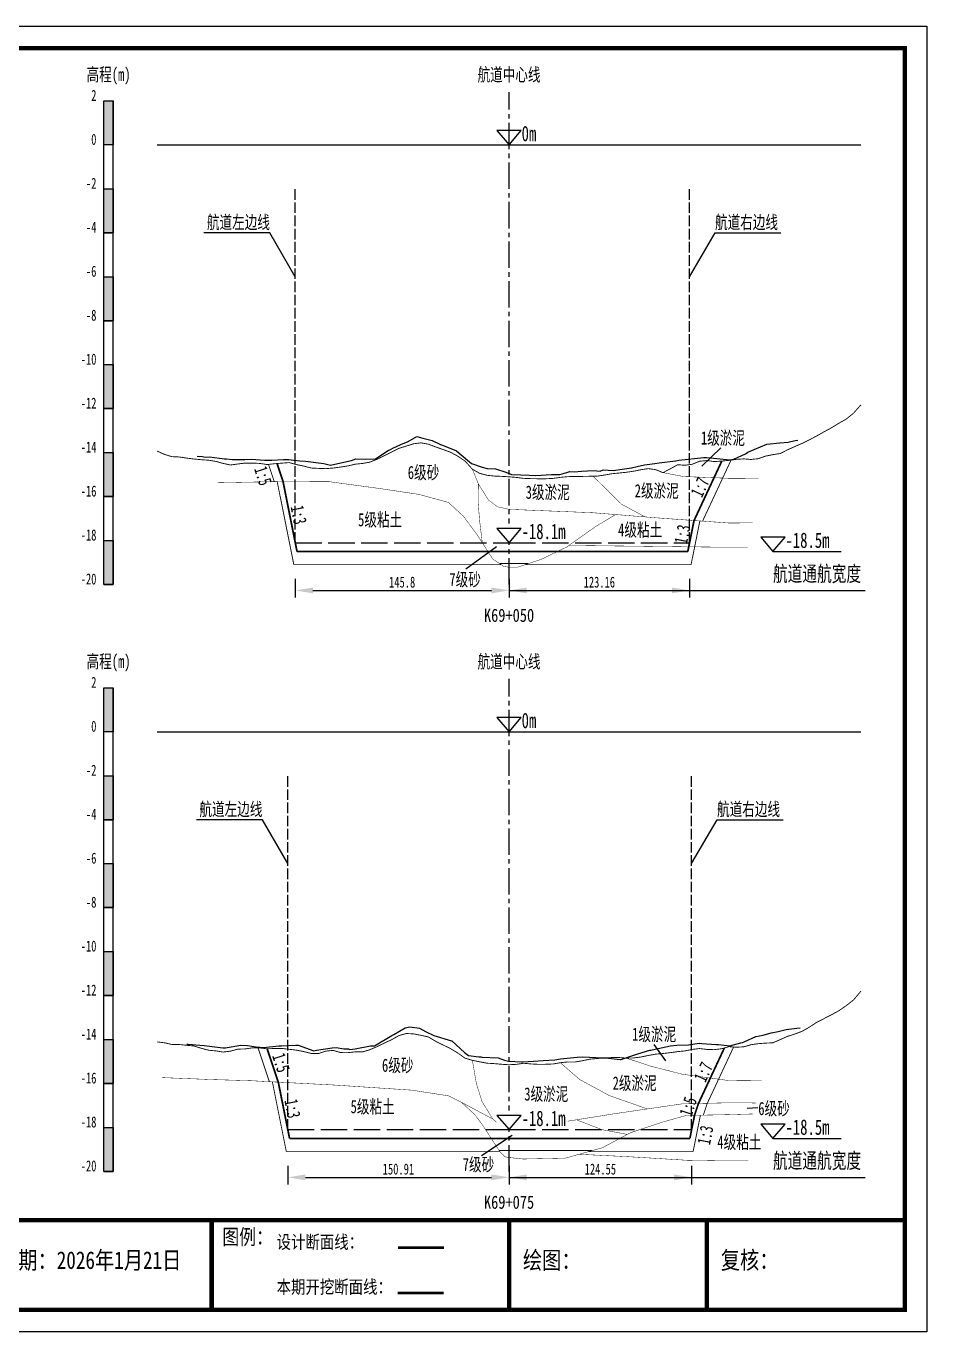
# Model space of a CAD drawing. Header units: millimetres. Extents: x 0 to 1680, y -8762 to 0.
# Drawn here: x 215.2 to 420, y -7425 to -7128 of the extents above; entities that cross this region are included whole.
import ezdxf
from ezdxf.enums import TextEntityAlignment as Align

# ---------------------------------------------------------------- set-up
doc = ezdxf.new("R2010")
doc.units = ezdxf.units.MM
for name, pattern in [('ACAD_ISO02W100', [15, 12, -3]), ('ACAD_ISO05W100', [33, 24, -3, 0, -3, 0, -3]), ('CENTER2', [1.125, 0.75, -0.125, 0.125, -0.125])]:
    doc.linetypes.add(name, pattern=pattern)
for name, color, linetype in [('0-桩号', 1, 'Continuous'), ('0-航道左右边线标注', 8, 'Continuous'), ('1-疏浚底高', 7, 'Continuous'), ('1-通航宽度', 7, 'Continuous'), ('1-通航底高', 7, 'Continuous'), ('202601', 5, 'Continuous'), ('DMX', 20, 'Continuous'), ('L1', 7, 'Continuous'), ('图幅外框线', 145, 'Continuous'), ('地质分层', 6, 'Continuous'), ('坡比', 1, 'Continuous'), ('尺寸标注', 1, 'Continuous'), ('开挖线', 4, 'Continuous'), ('标尺', 7, 'Continuous'), ('超挖线', 3, 'Continuous'), ('辅助框', 7, 'Continuous'), ('通航底面线', 7, 'ACAD_ISO02W100')]:
    doc.layers.add(name, color=color, linetype=linetype)
doc.styles.get("Standard").update_dxf_attribs({"font": 'arial.ttf'})
doc.styles.add('仿宋', font='仿宋_GB2312.ttf', dxfattribs={"width": 0.8})
doc.styles.add('仿宋GB2312', font='仿宋_GB2312.ttf', dxfattribs={"width": 0.7, "height": 2.5})
doc.styles.add('仿宋体', font='仿宋_GB2312.ttf', dxfattribs={"width": 0.8})
doc.dimstyles.new('2000', dxfattribs={"dimtxt": 3, "dimasz": 2.5, "dimexe": 1.25, "dimexo": 0.625, "dimtad": 1, "dimlfac": 2, "dimdsep": 46, "dimtxsty": 'Standard', "dimcen": 2.5, "dimadec": 0, "dimazin": 0, "dimtfac": 1, "dimtmove": 0, "dimatfit": 3, "dimfxl": 0, "dimarcsym": 0})

# ---------------------------------------------------------------- blocks, each defined once
blk = doc.blocks.new('标尺')
at = {"layer": '标尺', "linetype": 'Continuous'}
for points in [[(-2.116669999959413, 100), (0, 100), (0, 90), (-2.116669999959413, 90)], [(-2.116669999959413, 80), (0, 80), (0, 70), (-2.116669999959413, 70)], [(-2.116669999959413, 60), (0, 60), (0, 50), (-2.116669999959413, 50)], [(-2.116669999959413, 40), (0, 40), (0, 30), (-2.116669999959413, 30)], [(-2.116669999959413, 20), (0, 20), (0, 10), (-2.116669999959413, 10)], [(-2.116669999959413, 0), (0, 0), (0, -10), (-2.116669999959413, -10)]]:
    blk.add_hatch(color=256, dxfattribs=at).paths.add_polyline_path(points)
for p, q in [((-2.116669999959413, -10), (-2.116669999959413, 100)), ((0, -10), (0, 100)), ((-2.116669999959413, 80), (0, 80)), ((-2.116669999959413, 70), (0, 70)), ((-2.116669999959413, 60), (0, 60)), ((-2.116669999959413, 50), (0, 50)), ((-2.116669999959413, 40), (0, 40)), ((-2.116669999959413, 30), (0, 30)), ((-2.116669999959413, 20), (0, 20)), ((-2.116669999959413, 10), (0, 10)), ((-2.116669999959413, 0), (0, 0)), ((-2.116669999959413, -10), (0, -10))]:
    blk.add_line(p, q, dxfattribs=at)
at = {"layer": '标尺'}
for points in [[(-2.116669999959413, 100), (0, 100), (0, 90), (-2.116669999959413, 90)], [(-2.116669999959413, 100), (0, 100), (0, 90), (-2.116669999959413, 90)], [(-2.116669999959413, 80), (0, 80), (0, 70), (-2.116669999959413, 70)], [(-2.116669999959413, 80), (0, 80), (0, 70), (-2.116669999959413, 70)], [(-2.116669999959413, 60), (0, 60), (0, 50), (-2.116669999959413, 50)], [(-2.116669999959413, 60), (0, 60), (0, 50), (-2.116669999959413, 50)], [(-2.116669999959413, 40), (0, 40), (0, 30), (-2.116669999959413, 30)], [(-2.116669999959413, 40), (0, 40), (0, 30), (-2.116669999959413, 30)], [(-2.116669999959413, 20), (0, 20), (0, 10), (-2.116669999959413, 10)], [(-2.116669999959413, 20), (0, 20), (0, 10), (-2.116669999959413, 10)], [(-2.116669999959413, 0), (0, 0), (0, -10), (-2.116669999959413, -10)], [(-2.116669999959413, 0), (0, 0), (0, -10), (-2.116669999959413, -10)]]:
    blk.add_lwpolyline(points, close=True, dxfattribs=at)
at = {"layer": '标尺', "style": '仿宋GB2312', "width": 0.7}
blk.add_text('高程(m)', height=3, dxfattribs=at).set_placement((-1.058334999950603, 106.0000000009313), align=Align.MIDDLE_CENTER)
for s, p in [('2', (-3.816669999971054, 100)), ('0', (-3.816669999971054, 90)), ('-2', (-3.816669999971054, 80)), ('-4', (-3.816669999971054, 70)), ('-6', (-3.816669999971054, 60)), ('-8', (-3.816669999971054, 50)), ('-10', (-3.816669999971054, 40)), ('-12', (-3.816669999971054, 30)), ('-14', (-3.816669999971054, 20)), ('-16', (-3.816669999971054, 10)), ('-18', (-3.816669999971054, 0)), ('-20', (-3.816669999971054, -10))]:
    blk.add_text(s, height=2.5, dxfattribs=at).set_placement(p, align=Align.RIGHT)
blk = doc.blocks.new('*D227')
at = {"layer": 'Defpoints', "color": 0, "ltscale": 0.5}
for p in [(276.401061157305, -7245.5), (325, -7245.5), (325, -7256.3529336288)]:
    blk.add_point(p, dxfattribs=at)
at = {"layer": '尺寸标注', "color": 0, "lineweight": -2, "ltscale": 0.5}
for p, q in [((276.401061157305, -7253.75), (276.401061157305, -7257.952933628801)), ((325, -7253.75), (325, -7257.952933628801)), ((280.401061157305, -7256.3529336288), (321, -7256.3529336288))]:
    blk.add_line(p, q, dxfattribs=at)
at = {"layer": '尺寸标注', "color": 0, "ltscale": 0.5}
for points in [[(280.401061157305, -7255.686266962133), (280.401061157305, -7257.019600295467), (276.401061157305, -7256.3529336288)], [(321, -7255.686266962133), (321, -7257.019600295467), (325, -7256.3529336288)]]:
    blk.add_solid(points, dxfattribs=at)
at = {"layer": '尺寸标注', "color": 0, "ltscale": 0.5, "insert": (300.7005305786525, -7254.4779336288), "char_height": 2.5, "attachment_point": 5, "style": '仿宋GB2312'}
blk.add_mtext('145.8', dxfattribs=at)
blk = doc.blocks.new('*D228')
at = {"layer": 'Defpoints', "color": 0, "ltscale": 0.5}
for p in [(274.698185831663, -7379), (325, -7379), (325, -7389.852903252016)]:
    blk.add_point(p, dxfattribs=at)
at = {"layer": '尺寸标注', "color": 0, "lineweight": -2, "ltscale": 0.5}
for p, q in [((274.698185831663, -7387.25), (274.698185831663, -7391.452903252017)), ((325, -7387.25), (325, -7391.452903252017)), ((278.698185831663, -7389.852903252016), (321, -7389.852903252016))]:
    blk.add_line(p, q, dxfattribs=at)
at = {"layer": '尺寸标注', "color": 0, "ltscale": 0.5}
for points in [[(278.698185831663, -7389.186236585349), (278.698185831663, -7390.519569918683), (274.698185831663, -7389.852903252016)], [(321, -7389.186236585349), (321, -7390.519569918683), (325, -7389.852903252016)]]:
    blk.add_solid(points, dxfattribs=at)
at = {"layer": '尺寸标注', "color": 0, "ltscale": 0.5, "insert": (299.8490929158315, -7387.977903252016), "char_height": 2.5, "attachment_point": 5, "style": '仿宋GB2312'}
blk.add_mtext('150.91', dxfattribs=at)
blk = doc.blocks.new('*D168')
at = {"layer": 'Defpoints', "color": 0, "ltscale": 0.5}
for p in [(325, -7245.5), (366.054813222524, -7245.5), (366.054813222524, -7256.352877078805)]:
    blk.add_point(p, dxfattribs=at)
at = {"layer": '尺寸标注', "color": 0, "lineweight": -2, "ltscale": 0.5}
for p, q in [((325, -7253.75), (325, -7257.952877078806)), ((366.054813222524, -7253.75), (366.054813222524, -7257.952877078806)), ((329, -7256.352877078805), (362.054813222524, -7256.352877078805))]:
    blk.add_line(p, q, dxfattribs=at)
at = {"layer": '尺寸标注', "color": 0, "ltscale": 0.5}
for points in [[(329, -7255.686210412138), (329, -7257.019543745472), (325, -7256.352877078805)], [(362.054813222524, -7255.686210412138), (362.054813222524, -7257.019543745472), (366.054813222524, -7256.352877078805)]]:
    blk.add_solid(points, dxfattribs=at)
at = {"layer": '尺寸标注', "color": 0, "ltscale": 0.5, "insert": (345.527406611262, -7254.477877078805), "char_height": 2.5, "attachment_point": 5, "style": '仿宋GB2312'}
blk.add_mtext('123.16', dxfattribs=at)
blk = doc.blocks.new('*D169')
at = {"layer": 'Defpoints', "color": 0, "ltscale": 0.5}
for p in [(325, -7379), (366.515580278835, -7379), (366.515580278835, -7389.852846055719)]:
    blk.add_point(p, dxfattribs=at)
at = {"layer": '尺寸标注', "color": 0, "lineweight": -2, "ltscale": 0.5}
for p, q in [((325, -7387.25), (325, -7391.452846055719)), ((366.515580278835, -7387.25), (366.515580278835, -7391.452846055719)), ((329, -7389.852846055719), (362.515580278835, -7389.852846055719))]:
    blk.add_line(p, q, dxfattribs=at)
at = {"layer": '尺寸标注', "color": 0, "ltscale": 0.5}
for points in [[(329, -7389.186179389052), (329, -7390.519512722386), (325, -7389.852846055719)], [(362.515580278835, -7389.186179389052), (362.515580278835, -7390.519512722386), (366.515580278835, -7389.852846055719)]]:
    blk.add_solid(points, dxfattribs=at)
at = {"layer": '尺寸标注', "color": 0, "ltscale": 0.5, "insert": (345.7577901394175, -7387.977846055719), "char_height": 2.5, "attachment_point": 5, "style": '仿宋GB2312'}
blk.add_mtext('124.55', dxfattribs=at)
blk = doc.blocks.new('通航底高')
at = {"layer": '1-通航底高'}
for p, q in [((-2.762494692986365, 3.232132659759372), (5.923793651163578e-06, 6.932765245437622e-06)), ((2.762506540631875, 3.232132659759372), (-2.762494692986365, 3.232132659759372)), ((5.923793651163578e-06, 6.932765245437622e-06), (2.762506540631875, 3.232132659759372))]:
    blk.add_line(p, q, dxfattribs=at)
at = {"layer": '1-通航底高', "style": '仿宋', "width": 0.7}
blk.add_attdef('通航底高', (2.856129719933961, 0.8203305718488991), '', height=3.5, dxfattribs=at)
blk = doc.blocks.new('疏浚底高')
at = {"layer": '1-疏浚底高'}
for p, q in [((-2.762500616780017, 3.232125726994127), (0, 0)), ((2.762500616838224, 3.232125726994127), (-2.762500616780017, 3.232125726994127)), ((0, 0), (2.762500616838224, 3.232125726994127)), ((-5.923793651163578e-06, -6.932765245437622e-06), (15.51466270413067, -6.932765245437622e-06))]:
    blk.add_line(p, q, dxfattribs=at)
at = {"layer": '1-疏浚底高', "style": '仿宋', "width": 0.7}
blk.add_attdef('疏浚底高', (2.856123796140309, 0.8203236390836537), '', height=3.5, dxfattribs=at)

msp = doc.modelspace()

# ---------------------------------------------------------------- linework, layer by layer
at = {"layer": '0-航道左右边线标注', "linetype": 'ACAD_ISO02W100', "ltscale": 0.2}
for points in [[(276.4010611573049, -7245.5), (276.4010611573049, -7165)], [(366.054813222524, -7245.5), (366.054813222524, -7165)], [(274.6981858316631, -7379), (274.6981858316631, -7298.5)], [(366.5155802788349, -7379), (366.5155802788349, -7298.5)]]:
    msp.add_lwpolyline(points, dxfattribs=at)
at = {"layer": '0-航道左右边线标注'}
for points in [[(276.401061157305, -7185), (270.6275584654378, -7174.999999999984), (255.6275584654378, -7174.99999999994)], [(366.054813222524, -7185), (371.8283159144494, -7175.000000000016), (386.8283159144494, -7175.00000000006)], [(274.698185831663, -7318.5), (268.9246831397958, -7308.499999999984), (253.9246831397958, -7308.49999999994)], [(366.515580278835, -7318.5), (372.2890829707604, -7308.500000000016), (387.2890829707604, -7308.50000000006)]]:
    msp.add_lwpolyline(points, dxfattribs=at)
at = {"layer": '1-通航宽度'}
for points in [[(325, -7256.35), (406, -7256.35)], [(325, -7389.85), (406, -7389.85)]]:
    msp.add_lwpolyline(points, dxfattribs=at)
at = {"layer": '202601', "color": 1, "linetype": 'Continuous'}
for points in [[(254.0970000001983, -7225.85), (255.2904444446423, -7225.900001525879), (255.9204444446423, -7226.050000190735), (256.8704444446423, -7225.999999046326), (260.3204444446423, -7226.399998664856), (260.7504444446423, -7226.449999809265), (262.0337777779763, -7226.550002098083), (263.4804444446423, -7226.599998474121), (264.9204444446423, -7226.550002098083), (266.4071111113093, -7226.500000953674), (269.3771111113093, -7226.700000762939), (271.0504444446423, -7226.700000762939), (273.7504444446423, -7226.550002098083), (274.9337777779763, -7226.599998474121), (275.9704444446423, -7226.700000762939), (277.4471111113093, -7226.900000572205), (278.6937777779763, -7226.950001716614), (282.9104444446423, -7227.5), (284.3804444446423, -7227.849998474121), (288.0937777779763, -7226.999998092651), (289.1537777779763, -7226.799998283386), (290.1904444446423, -7226.449999809265), (292.3271111113093, -7226.500000953674), (294.6637777779763, -7226.399998664856), (297.5404444446423, -7224.549999237061), (298.0337777779763, -7224.299998283386), (298.5437777779763, -7224.000000953674), (300.4104444446423, -7223.200001716614), (302.1004444446423, -7222.449998855591), (304.0671111113093, -7221.350002288818), (305.4137777779763, -7221.700000762939), (307.5504444446423, -7222.249999046326), (309.4404444446423, -7223.150000572205), (309.8771111113093, -7223.35000038147), (313.0304444446423, -7224.60000038147), (313.6871111113093, -7225.100002288818), (316.4704444446423, -7227.5), (318.8904444446423, -7228.299999237061), (320.0171111113093, -7228.600001335146), (321.9304444446423, -7228.699998855591), (324.2337777779763, -7229.450001716614), (325.5937777779763, -7229.949998855591), (327.6537777779763, -7230.050001144409), (329.5471111113093, -7230.149998664856), (331.1004444446423, -7230.250000953674), (334.6204444446423, -7230), (336.5137777779763, -7229.949998855591), (338.1271111113093, -7229.499998092651), (338.8437777779763, -7229.299998283386), (339.8904444446423, -7229.349999427795), (341.5004444446423, -7229.250001907349), (344.2037777779763, -7229.099998474121), (345.7071111113093, -7229.200000762939), (346.4304444446423, -7228.949999809265), (348.6904444446423, -7229.050002098083), (350.7137777779763, -7228.800001144409), (352.8371111113093, -7228.499999046326), (354.1504444446423, -7228.150000572205), (355.8237777779763, -7227.800002098083), (358.1171111113093, -7227.5), (359.1571111113093, -7227.300000190735), (362.8504444446423, -7226.849999427795), (362.9471111113093, -7226.849999427795), (363.6004444446423, -7226.750001907349), (369.2871111113093, -7226.100001335146), (369.8737777779763, -7226.100001335146), (372.2437777779763, -7226.350002288818), (375.2371111113093, -7226.64999961853), (376.1404444446424, -7226.500000953674), (378.7237777779763, -7225.250000953674), (378.9737777779763, -7225.100002288818), (379.3137777779763, -7224.899997711182), (383.6137777779763, -7223.049998283386), (386.5537777779763, -7222.750000953674), (388.4671111113093, -7222.649998664856), (390.0504444446423, -7222.249999046326), (390.6637777779763, -7222.150001525879)], [(251.7600000001983, -7359.549999999069), (252.0163333335313, -7359.550000189804), (254.6696666668653, -7359.800001143479), (255.6930000001983, -7359.850002287888), (259.8996666668653, -7360.400000571274), (260.5163333335313, -7360.400000571274), (260.9030000001983, -7360.349999426865), (263.9996666668653, -7359.749999999069), (265.5596666668653, -7359.850002287888), (267.4830000001983, -7360.200000762009), (269.1996666668653, -7360.349999426865), (272.6396666668653, -7359.949999808335), (273.2630000001983, -7359.949999808335), (276.4996666668653, -7359.800001143479), (276.8830000001983, -7359.800001143479), (277.0296666668654, -7359.800001143479), (280.6263333335313, -7361.100002287888), (281.2230000001983, -7360.949998854659), (284.7463333335313, -7360.400000571274), (285.6630000001983, -7360.299998282456), (287.4130000001983, -7360.650001524948), (288.4930000001983, -7360.650001524948), (288.8163333335313, -7360.800000189804), (290.0030000001983, -7360.600000380538), (293.4796666668653, -7359.899998663925), (294.4330000001983, -7359.949999808335), (298.3130000001983, -7357.599998473191), (298.6296666668653, -7357.399998663925), (298.8296666668654, -7357.350002287888), (301.3463333335313, -7355.850001334215), (302.4263333335313, -7355.600000380538), (304.6663333335313, -7355.949998854659), (305.9730000001983, -7356.700001715682), (307.9063333335313, -7357.550002097153), (311.8996666668653, -7358.800002097153), (311.9563333335313, -7358.800002097153), (314.8996666668653, -7361.450000762009), (315.8063333335313, -7362.100001334215), (318.1563333335313, -7362.449999808335), (318.5563333335313, -7362.449999808335), (318.7830000001983, -7362.500000952744), (322.5463333335313, -7362.700000762009), (323.9530000001984, -7363.199997900986), (324.9030000001983, -7363.399997710251), (327.8196666668653, -7363.600002287888), (328.1030000001983, -7363.550001143479), (330.5863333335313, -7363.449998854659), (332.7363333335313, -7363.300000189804), (335.3796666668653, -7363.100000380538), (336.7196666668654, -7362.900000571274), (340.4963333335313, -7362.500000952744), (341.7496666668653, -7362.449999808335), (346.2196666668654, -7362.6499996176), (346.8930000001983, -7362.700000762009), (346.9563333335313, -7362.700000762009), (350.2296666668653, -7363.04999923613), (350.5030000001983, -7363.04999923613), (351.1130000001983, -7362.849999426865), (354.2796666668654, -7361.749998091721), (357.0263333335313, -7360.949998854659), (357.1796666668653, -7360.899997710251), (357.2396666668653, -7360.899997710251), (359.5496666668653, -7360.400000571274), (361.7263333335313, -7359.899998663925), (363.1130000001983, -7359.749999999069), (365.8296666668653, -7359.699998854659), (368.2363333335313, -7359.29999923613), (368.8463333335313, -7359.400001524948), (372.1030000001983, -7359.649997710251), (372.6030000001983, -7359.649997710251), (375.2130000001983, -7359.899998663925), (377.6796666668653, -7359.249998091721), (378.0963333335313, -7359.150000571274), (378.4530000001983, -7359.000001906418), (381.0963333335313, -7357.849999426865), (382.7530000001983, -7357.500000952744), (384.5830000001984, -7356.949997900986), (386.1663333335313, -7356.650000571274), (388.0330000001983, -7356.199999808335), (390.4263333335313, -7355.949998854659), (391.1630000001983, -7355.850001334215)]]:
    msp.add_lwpolyline(points, dxfattribs=at)
at = {"layer": 'DMX', "color": 7, "linetype": 'Continuous', "const_width": 0.2}
for points in [[(244.9999999999997, -7224.665000000037), (244.9999999999997, -7224.665000000037), (246.6666666666861, -7225.415000000037), (248.3333333333139, -7225.930000000168), (250, -7226), (251.6666666666861, -7226.25), (253.3333333333139, -7226.464999999851), (255, -7226.620000000112), (256.6666666666861, -7226.73499999987), (258.3333333333139, -7227.004999999888), (260, -7227.464999999851), (261.6666666666861, -7227.825000000186), (263.3333333333139, -7227.595000000205), (265, -7227.384999999776), (266.6666666666861, -7227.384999999776), (268.3333333333139, -7227.470000000205), (270, -7227.720000000205), (271.6666666666861, -7227.535000000149), (273.3333333333139, -7227.404999999795), (275, -7227.279999999795), (276.6666666666861, -7227.729999999981), (278.3333333333139, -7228.069999999832), (280, -7228.509999999776), (281.6666666666861, -7228.595000000205), (283.3333333333139, -7228.654999999795), (285, -7228.520000000019), (286.6666666666861, -7228.299999999814), (288.3333333333139, -7228.040000000037), (290, -7227.64000000013), (291.6666666666861, -7227.475000000093), (293.3333333333139, -7227.180000000168), (295, -7226.520000000019), (296.6666666666861, -7225.689999999944), (298.3333333333139, -7224.865000000224), (300, -7224.029999999795), (301.6666666666861, -7223.509999999776), (303.3333333333139, -7222.990000000224), (305, -7222.790000000037), (306.6666666666861, -7223.089999999851), (308.3333333333139, -7223.725000000093), (310, -7224.305000000168), (311.6666666666861, -7224.915000000037), (313.3333333333139, -7225.810000000056), (315, -7226.939999999944), (316.6666666666861, -7228.779999999795), (318.3333333333139, -7229.729999999981), (320, -7230.165000000037), (321.6666666666861, -7230.339999999851), (323.3333333333139, -7230.410000000149), (325, -7230.509999999776), (326.6666666666861, -7230.649999999907), (328.3333333333139, -7230.865000000224), (330, -7230.924999999814), (331.6666666666861, -7230.955000000075), (333.3333333333139, -7230.955000000075), (335, -7230.875), (336.6666666666861, -7230.634999999776), (338.3333333333139, -7230.475000000093), (340, -7230.435000000056), (341.6666666666861, -7230.419999999925), (343.3333333333139, -7230.384999999776), (345, -7230.350000000093), (346.6666666666861, -7230.125), (348.3333333333139, -7229.819999999832), (350, -7229.654999999795), (351.6666666666861, -7229.479999999981), (353.3333333333139, -7229.23499999987), (355, -7228.895000000019), (356.6666666666861, -7228.649999999907), (358.3333333333139, -7228.879999999888), (360, -7229.564999999944), (361.6666666666861, -7228.694999999832), (363.3333333333139, -7227.759999999776), (365, -7227.89000000013), (366.6666666666861, -7227.649999999907), (368.3333333333139, -7226.970000000205), (370, -7226.810000000056), (371.6666666666861, -7227.049999999814), (373.3333333333139, -7226.930000000168), (375, -7226.770000000019), (376.6666666666861, -7226.544999999925), (378.3333333333139, -7226.430000000168), (380, -7226.564999999944), (381.6666666666861, -7226.39000000013), (383.3333333333139, -7225.799999999814), (385, -7225.470000000205), (386.6666666666861, -7225.209999999963), (388.3333333333139, -7224.35999999987), (390, -7223.620000000112), (391.6666666666861, -7222.895000000019), (393.3333333333139, -7222.080000000075), (395, -7221.185000000056), (396.6666666666861, -7220.25), (398.3333333333139, -7219.350000000093), (400, -7218.319999999832), (401.6666666666861, -7217.384999999776), (403.3333333333139, -7216.029999999795), (405, -7214.14000000013)], [(244.9999999999997, -7359.040000000037), (244.9999999999997, -7359.040000000037), (246.6666666666861, -7359.245000000112), (248.3333333333139, -7359.625), (250, -7359.634999999776), (251.6666666666861, -7359.810000000056), (253.3333333333139, -7359.964999999851), (255, -7360.48499999987), (256.6666666666861, -7360.935000000056), (258.3333333333139, -7361.084999999963), (260, -7361.354999999981), (261.6666666666861, -7361.145000000019), (263.3333333333139, -7360.689999999944), (265, -7360.64000000013), (266.6666666666861, -7360.395000000019), (268.3333333333139, -7360.424999999814), (270, -7360.60999999987), (271.6666666666861, -7360.540000000037), (273.3333333333139, -7360.529999999795), (275, -7360.725000000093), (276.6666666666861, -7360.915000000037), (278.3333333333139, -7361.25), (280, -7361.665000000037), (281.6666666666861, -7361.689999999944), (283.3333333333139, -7361.134999999776), (285, -7360.970000000205), (286.6666666666861, -7361.470000000205), (288.3333333333139, -7361.495000000112), (290, -7361.305000000168), (291.6666666666861, -7361.325000000186), (293.3333333333139, -7360.825000000186), (295, -7360.115000000224), (296.6666666666861, -7359.310000000056), (298.3333333333139, -7358.524999999907), (300, -7357.584999999963), (301.6666666666861, -7357.134999999776), (303.3333333333139, -7357.220000000205), (305, -7357.555000000168), (306.6666666666861, -7357.915000000037), (308.3333333333139, -7358.915000000037), (310, -7359.740000000224), (311.6666666666861, -7360.560000000056), (313.3333333333139, -7361.555000000168), (315, -7362.745000000112), (316.6666666666861, -7363.23499999987), (318.3333333333139, -7363.569999999832), (320, -7363.89000000013), (321.6666666666861, -7363.98499999987), (323.3333333333139, -7364.134999999776), (325, -7364.23499999987), (326.6666666666861, -7364.149999999907), (328.3333333333139, -7363.899999999907), (330, -7364.055000000168), (331.6666666666861, -7364.149999999907), (333.3333333333139, -7364.129999999888), (335, -7364.064999999944), (336.6666666666861, -7363.774999999907), (338.3333333333139, -7363.600000000093), (340, -7363.60999999987), (341.6666666666861, -7363.334999999963), (343.3333333333139, -7362.975000000093), (345, -7362.825000000186), (346.6666666666861, -7362.674999999814), (348.3333333333139, -7362.60999999987), (350, -7362.595000000205), (351.6666666666861, -7362.73499999987), (353.3333333333139, -7362.689999999944), (355, -7362.475000000093), (356.6666666666861, -7362.129999999888), (358.3333333333139, -7361.830000000075), (360, -7361.685000000056), (361.6666666666861, -7361.490000000224), (363.3333333333139, -7361.25), (365, -7361.089999999851), (366.6666666666861, -7360.745000000112), (368.3333333333139, -7360.555000000168), (370, -7360.759999999776), (371.6666666666861, -7360.805000000168), (373.3333333333139, -7360.600000000093), (375, -7360.125), (376.6666666666861, -7360.25), (378.3333333333139, -7360.165000000037), (380, -7359.685000000056), (381.6666666666861, -7359.450000000186), (383.3333333333139, -7359.314999999944), (385, -7359.25), (386.6666666666861, -7358.509999999776), (388.3333333333139, -7357.779999999795), (390, -7357.245000000112), (391.6666666666861, -7356.625), (393.3333333333139, -7355.654999999795), (395, -7354.560000000056), (396.6666666666861, -7353.709999999963), (398.3333333333139, -7352.85999999987), (400, -7351.950000000186), (401.6666666666861, -7350.799999999814), (403.3333333333139, -7349.479999999981), (405, -7347.51500000013)]]:
    msp.add_lwpolyline(points, dxfattribs=at)
at = {"layer": 'L1', "linetype": 'CENTER2', "ltscale": 8}
for p, q in [((324.9999999999993, -7255), (324.9999999999993, -7143)), ((324.9999999999993, -7388.499999999069), (324.9999999999993, -7276.499999999069))]:
    msp.add_line(p, q, dxfattribs=at)
at = {"layer": 'L1'}
for p, q in [((322.2374993832193, -7151.767874272773), (324.9999999999993, -7154.999999999767)), ((327.7625006168375, -7151.767874272773), (322.2374993832193, -7151.767874272773)), ((324.9999999999993, -7154.999999999767), (327.7625006168375, -7151.767874272773)), ((244.9999999999993, -7154.999999999767), (404.9999999999993, -7155.000000000233)), ((322.2374993832193, -7285.267874271842), (324.9999999999993, -7288.499999998836)), ((327.7625006168375, -7285.267874271842), (322.2374993832193, -7285.267874271842)), ((324.9999999999993, -7288.499999998836), (327.7625006168375, -7285.267874271842)), ((244.9999999999993, -7288.499999998836), (404.9999999999993, -7288.499999999302))]:
    msp.add_line(p, q, dxfattribs=at)
at = {"layer": '地质分层'}
for points in [[(373.1789604029036, -7223.913767004093), (368.8116994166776, -7228.106165917483)], [(322.1308723013208, -7246.446373433264), (315.1494843568798, -7251.488223598937)], [(357.9411888531467, -7359.662873517391), (360.609815108437, -7363.322351361487)], [(381.5592606623322, -7374.059942036019), (379.1743468383502, -7374.215082724757)], [(325.7020680209316, -7380.295099870662), (318.7731878021077, -7384.920822560402)]]:
    msp.add_lwpolyline(points, dxfattribs=at)
at = {"layer": '地质分层', "linetype": 'ACAD_ISO05W100', "ltscale": 0.2, "const_width": 0.1, "flags": 128}
for points in [[(316.6666666666861, -7228.779999999795), (318.0262975618243, -7232.109333852306), (320.2994402786717, -7235.773254137486), (322.3677953639999, -7237.323980800807), (325, -7237.909471218474), (343.9046280132607, -7238.672324491665), (360.0487196827307, -7239.957587777637), (374.8418857959914, -7241.007778042462), (380.3934807914945, -7241.002582374162)], [(258.7334517948329, -7231.859640575945), (272.7261188059929, -7231.594691009261), (284.072508148849, -7231.609947299585), (296.2846772801131, -7233.271064674482), (304.5103138387203, -7234.514274355024), (311.2230182979838, -7236.337849547155), (314.681432902813, -7239.547565134242), (317.8556412020698, -7243.858059586957), (321.3165521854535, -7249.235664252192), (323.8354400610551, -7250.891524926759), (325, -7251.081943888217), (326.9209070522338, -7251.081943888217), (332.3955630855635, -7249.251434354112), (338.0886592594907, -7246.489038214087), (344.5804271996021, -7241.894681930542), (349.215274408285, -7239.095115626231)], [(344.1099713860312, -7230.368690600619), (347.1129675842822, -7233.33414508123), (350.5875310767442, -7236.753628790379), (355.9347088659997, -7239.630063184071)], [(360, -7229.564999999944), (364.6564414063469, -7230.448216477409), (374.8418857959914, -7230.847200439312), (381.7654738691528, -7230.887527339411)], [(318.0262975618243, -7232.109333852306), (317.9580350173637, -7236.156993277371), (318.3334790105, -7240.709295956418), (318.9123588232906, -7245.5)], [(338.6160220055026, -7246.115812866483), (374.8418857959914, -7246.536124298815), (379.2797345609249, -7246.506401746249)], [(316.6666666666861, -7363.23499999987), (317.5757647706196, -7368.5352322869), (318.852274345234, -7372.582891712897), (321.2755946591496, -7376.570099081844), (323.0094632776454, -7378.068258739077), (324.3337566321716, -7378.651752500795), (325, -7378.754318584688), (327.8356251427904, -7378.754318584688), (348.9219250017777, -7375.387341457419), (364.3014761768281, -7373.140101971105), (374.7960519420449, -7372.891222434118), (381.1004962949284, -7372.933095088618)], [(336.6666666666861, -7363.774999999907), (341.0444274172187, -7367.594282887876), (347.8433768050745, -7371.268716574647), (356.4529815327842, -7374.286913530901)], [(351.6666666666861, -7362.73499999987), (357.1953453412279, -7364.558538318612), (364.3902174849063, -7366.395755162463), (374.7960519420449, -7367.81093363231), (382.442817774683, -7367.753350204043)], [(246.1764582614172, -7367.166140936686), (257.3837139339885, -7367.607268137857), (266.28328916803, -7367.867631317116), (285.5128478277475, -7368.866404421628), (302.8924915445969, -7370.017621843144), (311.2230182979838, -7371.307299475651), (314.1831163316965, -7372.780017983168), (317.2276257965714, -7375.600237829611), (318.9205368887633, -7377.886902569793), (320.9547607013956, -7381), (322.9002432078123, -7384), (324.0948377279565, -7385.188459637575), (325, -7385.34055491956), (328.2247216440737, -7385.682589489967), (337.8224353380501, -7385.474949818105), (346.2323807654902, -7383.109434569255), (352.6558861611411, -7379.687322509475), (359.7347119795159, -7377.329692311585), (365.2571517936885, -7375.773708947934), (374.7960519420449, -7375.591222243384), (380.364211644802, -7375.430579838997)], [(314.1831163316965, -7372.780017983168), (321.2755946591496, -7376.570099081844)], [(340.3405711213127, -7376.75757817179), (346.129986949265, -7379), (351.8990508202696, -7380.090525307227)], [(340.9320669659064, -7384.60028528003), (352.4510985286906, -7385.170061185956), (365.6052907686681, -7385.976964720525), (374.7960519420449, -7386.113444762304), (379.3700478631531, -7386.108542970491)]]:
    msp.add_lwpolyline(points, dxfattribs=at)
at = {"layer": '开挖线', "linetype": 'Continuous', "const_width": 0.4, "flags": 128}
for points in [[(273.6190819761836, -7231.59589168244), (272.2502775328849, -7227.489478352461)], [(367.0636948303452, -7240.455591960894), (373.3776218718334, -7226.925748300466)], [(276.7999036402829, -7247.500000002938), (273.6190819761837, -7231.595891682441)], [(365.6548132219365, -7247.500000002938), (367.0636948303452, -7240.455591960894)], [(276.7999036402829, -7247.500000002938), (365.6548132219365, -7247.500000002938)], [(272.5355019018826, -7368.192367939145), (270.0079348344932, -7360.609666736822)], [(368.0635724109723, -7373.050883617758), (373.9569220675028, -7360.422277210817)], [(275.0970283146411, -7381.000000002938), (272.5355019018826, -7368.192367939145)], [(367.1681502717227, -7375.737150035561), (368.0635724109722, -7373.050883617758)], [(366.1155802782474, -7381.000000002938), (367.1681502717227, -7375.737150035561)], [(275.0970283146411, -7381.000000002938), (366.1155802782474, -7381.000000002938)]]:
    msp.add_lwpolyline(points, dxfattribs=at)
at = {"layer": '超挖线', "linetype": 'ACAD_ISO02W100', "ltscale": 0.5, "const_width": 0.2, "flags": 128}
for points in [[(271.6256158704592, -7231.615528907831), (270.3154351346002, -7227.684986700254)], [(368.999560744566, -7240.593022144639), (375.4805810160407, -7226.705121562827)], [(276.0665703402404, -7250.500000002938), (272.2871708275669, -7231.603002439569)], [(366.3881465219789, -7250.500000002938), (368.3783620689789, -7240.548922267937)], [(276.0665703402404, -7250.500000002938), (323.2398540925269, -7250.500000002938)], [(329.4090703346844, -7250.250000002938), (322.8595552071361, -7250.250000002938)], [(328.6613746888373, -7250.500000002938), (366.3881465219789, -7250.500000002938)], [(270.500253478874, -7368.086658212683), (267.9440315975187, -7360.417992568617)], [(370.0859541703691, -7373.002922704696), (376.0586004179, -7360.204395031342)], [(274.3636950145986, -7384.000000002938), (271.1881726885171, -7368.122388372529)], [(369.180997908355, -7375.698642668228), (370.0795203702044, -7373.00307528268)], [(366.8489135782899, -7384.000000002938), (368.5066047101745, -7375.711544343514)], [(274.3636950145986, -7384.000000002938), (322.9002432107652, -7384.000000002938)], [(343.9550247676378, -7383.750000002938), (322.738119667516, -7383.750000002938)], [(343.0662178331308, -7384.000000002938), (366.8489135782899, -7384.000000002938)]]:
    msp.add_lwpolyline(points, dxfattribs=at)
at = {"layer": '辅助框', "color": 24, "const_width": 1}
for points in [[(24.9999999978042, -7399.581966023392), (414.9999999978042, -7399.581966023392)], [(257.3787765636889, -7399.581966023392), (257.3787765636889, -7420)], [(324.9999999978042, -7399.581966023392), (324.9999999978042, -7420)], [(369.9999999978042, -7399.581966023392), (369.9999999978042, -7399.581966023392), (369.9999999978042, -7420)]]:
    msp.add_lwpolyline(points, dxfattribs=at)
at = {"layer": '辅助框', "color": 7, "lineweight": 50}
msp.add_lwpolyline([(299.7886391435862, -7405.780435456122), (310.1471387533674, -7405.780435456122)], dxfattribs=at)
at = {"layer": '辅助框', "color": 1, "lineweight": 50}
msp.add_lwpolyline([(299.7167638401714, -7416.106961125781), (310.0752634499526, -7416.106961125781)], dxfattribs=at)

# ---------------------------------------------------------------- block references
at = {"layer": '1-疏浚底高'}
for p in [(385, -7247.5), (385, -7381)]:
    msp.add_blockref('疏浚底高', p, dxfattribs=at).add_auto_attribs({'疏浚底高': '-18.5m'})
at = {"layer": '标尺'}
for p in [(234.9999999999993, -7245), (234.9999999999993, -7378.499999999069)]:
    msp.add_blockref('标尺', p, dxfattribs=at)

# ---------------------------------------------------------------- texts
at = {"layer": '0-航道左右边线标注', "style": '仿宋', "width": 0.7}
for p in [(270.6275584654378, -7174.999999999984), (268.9246831397958, -7308.499999999984)]:
    msp.add_text('航道左边线', height=3, dxfattribs=at).set_placement(p, align=Align.BOTTOM_RIGHT)
for p in [(371.8283159144494, -7175.000000000016), (372.2890829707604, -7308.500000000016)]:
    msp.add_text('航道右边线', height=3, dxfattribs=at).set_placement(p, align=Align.BOTTOM_LEFT)
at = {"layer": '1-通航宽度', "style": '仿宋', "width": 0.7}
for p in [(385, -7255.35), (385, -7388.85)]:
    msp.add_text('航道通航宽度', height=3.5, dxfattribs=at).set_placement(p, align=Align.BOTTOM_LEFT)
at = {"layer": 'L1', "style": '仿宋', "width": 0.7}
for p in [(324.9999999999993, -7139.02892156085), (324.9999999999993, -7272.528921559919)]:
    msp.add_text('航道中心线', height=3, dxfattribs=at).set_placement(p, align=Align.MIDDLE_CENTER)
for p in [(327.8561237953247, -7154.179669429315), (327.8561237953247, -7287.679669428384)]:
    msp.add_text('0m ', height=3.5, dxfattribs=at).set_placement(p)
at = {"layer": '地质分层', "linetype": 'Continuous', "style": '仿宋GB2312', "width": 0.7}
for s, p in [('1级淤泥', (373.6385230508587, -7221.667165067182)), ('6级砂', (305.5483784148511, -7229.517617422965)), ('2级淤泥', (358.5778442279899, -7233.690236894855)), ('3级淤泥', (333.7957728538478, -7234.005293403071)), ('5级粘土', (295.6823226540093, -7240.262112787112)), ('4级粘土', (354.8033440491146, -7242.568880696017)), ('7级砂', (315.0013929162616, -7253.864716454857)), ('1级淤泥', (357.999663864319, -7357.2945178317)), ('6级砂', (299.6873703323746, -7364.34557585412)), ('2级淤泥', (353.5600703554211, -7368.401143460201)), ('3级淤泥', (333.4713015788058, -7370.88053134748)), ('5级粘土', (293.9794473283675, -7373.762112787112)), ('6级砂', (385.2456638703389, -7374.190896988086)), ('4级粘土', (377.3621379245888, -7381.817676231825)), ('7级砂', (318.0423177445865, -7386.915629814281))]:
    msp.add_text(s, height=3, dxfattribs=at).set_placement(p, align=Align.MIDDLE_CENTER)
at = {"layer": '坡比', "style": '仿宋体', "width": 0.7}
for s, rotation, p in [('1:5', 288, (269.0731614631946, -7230.282721006373)), ('1:7', 65, (368.4082982919651, -7232.844885869589)), ('1:3', 281, (277.1706552357045, -7239.155718952859)), ('1:3', 79, (364.398091747199, -7243.585568349439)), ('1:5', 288, (273.1690929260791, -7363.768585691319)), ('1:7', 65, (369.1978739474839, -7365.890824508831)), ('1:5', 72, (365.7184886591057, -7373.761579553047)), ('1:3', 281, (275.7774289610488, -7374.20396420779)), ('1:3', 79, (369.6389138898392, -7380.248037472376))]:
    msp.add_text(s, height=3, rotation=rotation, dxfattribs=at).set_placement(p, align=Align.MIDDLE)
at = {"layer": '辅助框', "insert": (259.8269339571777, -7401.631954133956), "char_height": 3.5, "width": 20.65205776894732, "attachment_point": 1, "style": '仿宋'}
msp.add_mtext('{\\C3;图例：}', dxfattribs=at)
at = {"layer": '辅助框', "color": 7, "lineweight": 50, "insert": (272.1653762081879, -7403.051345709999), "char_height": 3, "width": 26.24716962347821, "attachment_point": 1, "style": '仿宋'}
msp.add_mtext('设计断面线：', dxfattribs=at)
at = {"layer": '辅助框', "lineweight": 0, "char_height": 4, "width": 115.8863471220259, "attachment_point": 1}
for s, insert in [('{\\fKaiTi|b0|i0|c134|p49;\\W0.8;测量日期：2026年1月21日}', (200.3284275241698, -7406.682042507085)), ('{\\fKaiTi|b0|i0|c134|p49;\\W0.8;绘图：}', (328.1550933672738, -7406.682042507085)), ('{\\fKaiTi|b0|i0|c134|p49;\\W0.8;复核：}', (373.1550933672738, -7406.682042507085))]:
    msp.add_mtext(s, dxfattribs=dict(at, insert=insert))
at = {"layer": '辅助框', "color": 1, "insert": (272.1653762081879, -7413.260362698303), "char_height": 3, "width": 26.24716962347821, "attachment_point": 1, "style": '仿宋'}
msp.add_mtext('本期开挖断面线：', dxfattribs=at)

# ---------------------------------------------------------------- wipeouts: each hides what was drawn before it
for points in [[(319.1678378378374, -7263.605927026794), (319.1678378378374, -7260.45187297274), (330.76729729729686, -7260.45187297274), (330.76729729729686, -7263.605927026794)], [(319.1678378378374, -7397.105927025863), (319.1678378378374, -7393.951872971808), (330.76729729729686, -7393.951872971808), (330.76729729729686, -7397.105927025863)]]:
    msp.add_wipeout(points).dxf.layer = '0-桩号'

# ---------------------------------------------------------------- next in the draw order: texts
at = {"layer": '0-桩号', "style": '仿宋', "width": 0.8}
for s, p in [('K69+050', (325, -7262.0289)), ('K69+075', (325, -7395.5289))]:
    msp.add_text(s, height=3, dxfattribs=at).set_placement(p, align=Align.MIDDLE)

# ---------------------------------------------------------------- next in the draw order: wipeouts: each hides what was drawn before it
for points in [[(338.3219318258411, -7245.500006932765), (322.1304279924802, -7245.500006932765), (322.1304279924802, -7241.1510166430635), (338.3219318258411, -7241.1510166430635)], [(338.3219377496348, -7379), (322.1304339162739, -7379), (322.1304339162739, -7374.651009710298), (338.3219377496348, -7374.651009710298)]]:
    msp.add_wipeout(points).dxf.layer = '1-通航底高'

# ---------------------------------------------------------------- next in the draw order: linework, layer by layer
at = {"layer": '图幅外框线'}
msp.add_lwpolyline([(-2.195804427174153e-09, -7128), (419.9999999978042, -7128), (419.9999999978042, -7425), (-2.195804427174153e-09, -7425)], close=True, dxfattribs=at)
at = {"layer": '辅助框', "color": 24, "const_width": 1}
msp.add_lwpolyline([(414.9999999978042, -7420), (414.9999999978042, -7133), (24.9999999978042, -7133), (24.9999999978042, -7420)], close=True, dxfattribs=at)
at = {"layer": '通航底面线', "ltscale": 0.5}
for points in [[(276.4000000000233, -7245.5), (325, -7245.5), (366.0533333333442, -7245.5)], [(274.6966666666558, -7379), (325, -7379), (366.5166666666628, -7379)]]:
    msp.add_lwpolyline(points, dxfattribs=at)

# ---------------------------------------------------------------- next in the draw order: block references
at = {"layer": '1-通航底高'}
for p in [(325, -7245.5), (325, -7379)]:
    msp.add_blockref('通航底高', p, dxfattribs=at).add_auto_attribs({'通航底高': '-18.1m'})

# ---------------------------------------------------------------- next in the draw order: dimensions: what is measured, and where the dimension line sits
at = {"layer": '尺寸标注', "ltscale": 0.5}
for p1, p2, distance, picture, middle in [((276.401061157305, -7245.5), (325, -7245.5), -10.852933628800201, '*D227', (300.7005305786525, -7254.4779336288)), ((325, -7245.5), (366.054813222524, -7245.5), -10.85287707880525, '*D168', (345.527406611262, -7254.477877078805)), ((274.698185831663, -7379), (325, -7379), -10.852903252016404, '*D228', (299.8490929158315, -7387.977903252016)), ((325, -7379), (366.515580278835, -7379), -10.852846055719056, '*D169', (345.7577901394175, -7387.977846055719))]:
    dim = msp.add_aligned_dim(p1=p1, p2=p2, distance=distance, dimstyle='2000', override={"dimtxt": 3.5, "dimasz": 4, "dimexe": 1.6, "dimexo": 8.25, "dimlfac": 3, "dimtxsty": '仿宋GB2312'}, dxfattribs=at)
    dim.commit()
    dim.dimension.update_dxf_attribs({"geometry": picture, "text_midpoint": middle})

doc.saveas('drawing.dxf')
